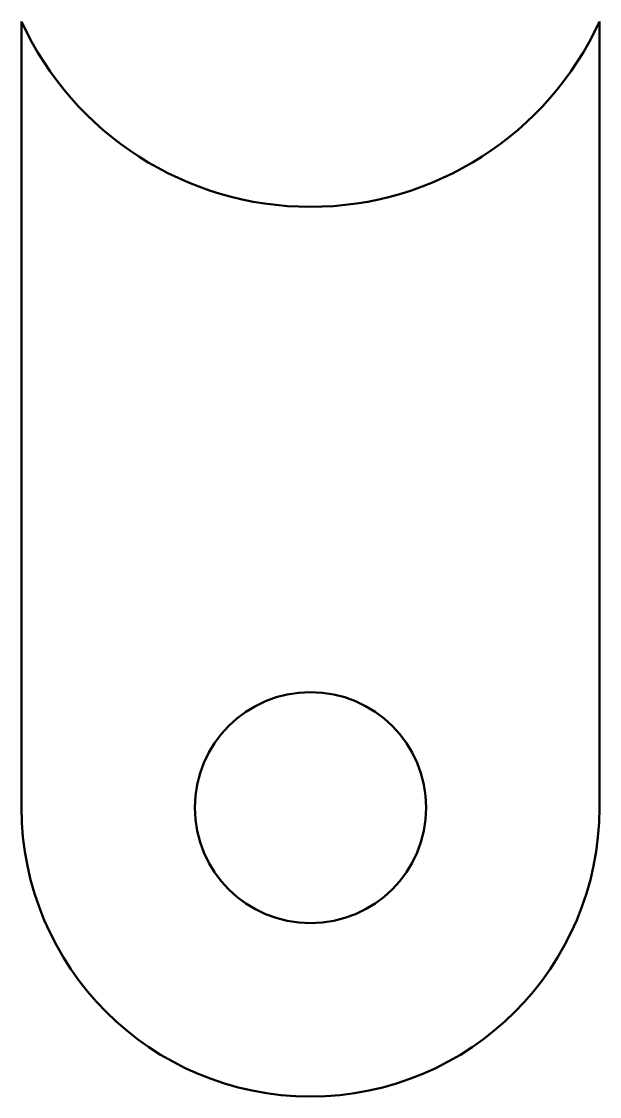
# Model space of a CAD drawing. Header units: millimetres. Extents: x 36.5 to 86.5, y 325.4 to 418.4.
import ezdxf

# ---------------------------------------------------------------- set-up
doc = ezdxf.new("R2010")
doc.units = ezdxf.units.MM
doc.layers.add('Visible (ISO)', color=7, linetype='Continuous', lineweight=50)

msp = doc.modelspace()

# ---------------------------------------------------------------- linework, layer by layer
at = {"layer": 'Visible (ISO)'}
for p, q in [((36.492, 350.39), (36.492, 418.433)), ((86.492, 418.433), (86.492, 350.39))]:
    msp.add_line(p, q, dxfattribs=at)
msp.add_circle((61.492, 350.39), 10, dxfattribs=at)
for centre, radius, start, end in [((61.492, 429.89), 27.5, 204.61998, 335.38002), ((61.492, 350.39), 25, 180, 0)]:
    msp.add_arc(centre, radius, start, end, dxfattribs=at)

doc.saveas('drawing.dxf')
